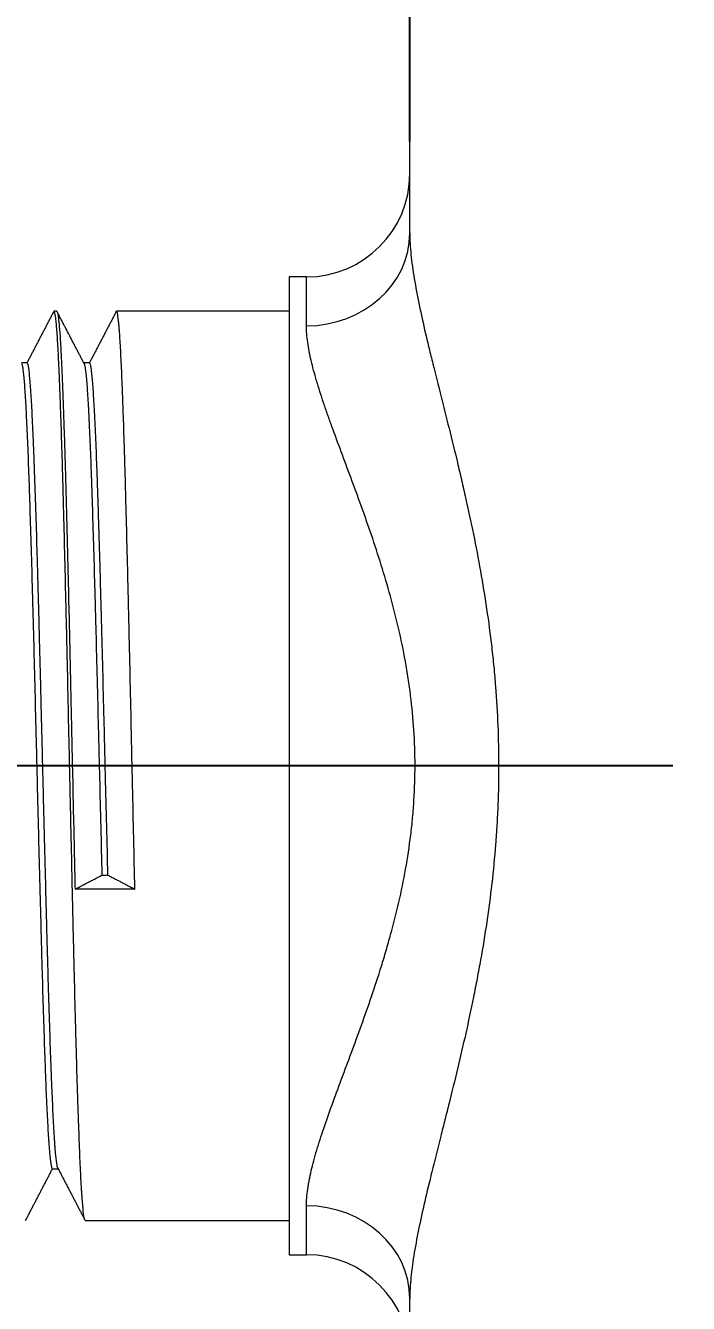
# Model space of a CAD drawing. Extents: x 8819 to 9239, y -18069 to -17475.
# Drawn here: x 9100.46 to 9114.9, y -17739.26 to -17711.43 of the extents above; entities that cross this region are included whole.
import ezdxf

# ---------------------------------------------------------------- set-up
doc = ezdxf.new("R2010")
doc.units = 0
doc.header["$MEASUREMENT"] = 0
doc.linetypes.add('CENTER2', pattern=[28.575, 19.05, -3.175, 3.175, -3.175])
doc.linetypes.add('HIDDEN2', pattern=[4.7625, 3.175, -1.5875])
doc.layers.get('DEFPOINTS').update_dxf_attribs({"linetype": 'CONTINUOUS'})
doc.layers.add('1', color=4, linetype='HIDDEN2')
doc.layers.add('CENTER', color=1, linetype='CENTER2')
doc.layers.add('5', color=2, linetype='CONTINUOUS', lineweight=9)
doc.styles.get("Standard").update_dxf_attribs({"font": 'Gulim.ttf'})
doc.dimstyles.new('STANDARD$0', dxfattribs={"dimtxt": 3.5, "dimasz": 2.5, "dimexe": 0.7, "dimexo": 0.7, "dimgap": 0.5, "dimtad": 3, "dimdec": 4, "dimdsep": 46, "dimtxsty": 'Standard', "dimcen": 0, "dimclrd": 2, "dimclre": 2, "dimclrt": 4, "dimadec": 0, "dimazin": 0, "dimtp": 0.2, "dimtm": 0.1, "dimtfac": 0.5, "dimtdec": 4, "dimtmove": 1, "dimatfit": 3, "dimfxl": 0, "dimtolj": 1, "dimarcsym": 0})

# ---------------------------------------------------------------- blocks, each defined once
blk = doc.blocks.new('*D7')
at = {"layer": '5', "color": 2, "lineweight": -2}
for p, q in [((9113.856, -17615.053), (9096.203, -17615.053)), ((9096.903, -17722.553), (9096.903, -17620.053)), ((9113.856, -17727.553), (9096.203, -17727.553))]:
    blk.add_line(p, q, dxfattribs=at)
at = {"layer": '5', "color": 2}
for points in [[(9096.07, -17620.053), (9097.737, -17620.053), (9096.903, -17615.053)], [(9096.07, -17722.553), (9097.737, -17722.553), (9096.903, -17727.553)]]:
    blk.add_solid(points, dxfattribs=at)
at = {"layer": 'DEFPOINTS', "color": 0}
for p in [(9096.903, -17615.053), (9114.556, -17615.053), (9114.556, -17727.553)]:
    blk.add_point(p, dxfattribs=at)
at = {"layer": '5', "color": 4, "insert": (9091.337, -17673.564), "char_height": 5, "attachment_point": 5, "rotation": 90}
blk.add_mtext('\\A1;150', dxfattribs=at)
blk = doc.blocks.new('*D9')
at = {"layer": '5', "color": 2, "lineweight": -2}
for p, q in [((9217.441, -17727.503), (9217.441, -17795.886)), ((9108.83, -17743.253), (9108.83, -17795.886)), ((9113.83, -17795.186), (9212.441, -17795.186))]:
    blk.add_line(p, q, dxfattribs=at)
at = {"layer": '5', "color": 2}
for points in [[(9113.83, -17794.353), (9113.83, -17796.02), (9108.83, -17795.186)], [(9212.441, -17794.353), (9212.441, -17796.02), (9217.441, -17795.186)]]:
    blk.add_solid(points, dxfattribs=at)
at = {"layer": 'DEFPOINTS', "color": 0}
for p in [(9217.441, -17726.803), (9108.83, -17742.553), (9217.441, -17795.186)]:
    blk.add_point(p, dxfattribs=at)
at = {"layer": '5', "color": 4, "insert": (9152.218, -17789.91), "char_height": 5, "attachment_point": 5}
blk.add_mtext('\\A1;144.8', dxfattribs=at)
blk = doc.blocks.new('*D10')
at = {"layer": '5', "color": 2, "lineweight": -2}
for p, q in [((9043.955, -17739.416), (9043.955, -17706.609)), ((9108.83, -17713.953), (9108.83, -17706.609)), ((9103.83, -17707.309), (9048.955, -17707.309))]:
    blk.add_line(p, q, dxfattribs=at)
at = {"layer": '5', "color": 2}
for points in [[(9048.955, -17706.475), (9048.955, -17708.142), (9043.955, -17707.309)], [(9103.83, -17706.475), (9103.83, -17708.142), (9108.83, -17707.309)]]:
    blk.add_solid(points, dxfattribs=at)
at = {"layer": 'DEFPOINTS', "color": 0}
for p in [(9043.955, -17707.309), (9108.83, -17714.653), (9043.955, -17740.116)]:
    blk.add_point(p, dxfattribs=at)
at = {"layer": '5', "color": 4, "insert": (9074.784, -17702.878), "char_height": 5, "attachment_point": 5}
blk.add_mtext('\\A1;86.5', dxfattribs=at)

msp = doc.modelspace()

# ---------------------------------------------------------------- linework, layer by layer
at = {"layer": '1', "color": 7, "linetype": 'Continuous', "lineweight": 18}
for p, q in [((9108.83, -17715.944), (9108.83, -17626.662)), ((9106.58, -17716.903), (9106.205, -17716.903)), ((9106.205, -17716.903), (9106.205, -17727.553)), ((9101.142, -17717.653), (9101.084, -17717.653)), ((9106.205, -17717.653), (9102.444, -17717.653)), ((9100.498, -17718.778), (9100.372, -17718.778)), ((9101.859, -17718.778), (9101.733, -17718.778)), ((9106.205, -17727.553), (9106.205, -17738.203)), ((9102.127, -17729.935), (9102.258, -17729.935)), ((9102.844, -17730.24), (9101.541, -17730.24)), ((9101.047, -17736.328), (9101.173, -17736.328)), ((9101.764, -17737.453), (9106.205, -17737.453)), ((9106.205, -17738.203), (9106.58, -17738.203)), ((9108.83, -17742.553), (9108.83, -17739.162))]:
    msp.add_line(p, q, dxfattribs=at)
at = {"layer": '1', "color": 1, "linetype": 'Continuous', "lineweight": 13}
for p, q in [((9106.58, -17717.969), (9106.58, -17716.903)), ((9106.58, -17738.203), (9106.58, -17737.138))]:
    msp.add_line(p, q, dxfattribs=at)
at = {"layer": '1', "color": 7, "linetype": 'Continuous', "lineweight": 18}
for centre, start, end in [((9106.58, -17714.653), 270, 0), ((9106.58, -17740.453), 0, 90)]:
    msp.add_arc(centre, 2.25, start, end, dxfattribs=at)
at = {"layer": '1', "color": 1, "linetype": 'Continuous', "lineweight": 13}
for centre, start_param, end_param in [((9106.58, -17715.944), 4.712389, 6.283185), ((9106.58, -17739.162), 0, 1.570796)]:
    msp.add_ellipse(centre, major_axis=(2.25, 0), ratio=0.899924, start_param=start_param, end_param=end_param, dxfattribs=at)
for points, knots in [([(9108.83, -17715.944), (9108.83, -17716.093), (9108.839, -17716.25), (9108.872, -17716.583), (9108.896, -17716.758), (9108.957, -17717.124), (9108.993, -17717.315), (9109.076, -17717.713), (9109.122, -17717.92), (9109.178, -17718.161), (9109.184, -17718.188), (9109.197, -17718.242), (9109.216, -17718.324), (9109.262, -17718.515), (9109.303, -17718.682), (9109.387, -17719.019), (9109.444, -17719.249), (9109.563, -17719.718), (9109.623, -17719.957), (9109.745, -17720.445), (9109.806, -17720.694), (9109.882, -17721.01), (9109.897, -17721.074), (9109.927, -17721.202), (9109.942, -17721.266), (9109.987, -17721.459), (9110.017, -17721.589), (9110.104, -17721.979), (9110.161, -17722.242), (9110.269, -17722.773), (9110.371, -17723.309), (9110.506, -17724.13), (9110.581, -17724.689), (9110.621, -17725.042), (9110.629, -17725.113), (9110.644, -17725.255), (9110.651, -17725.326), (9110.672, -17725.54), (9110.685, -17725.683), (9110.718, -17726.111), (9110.752, -17726.683), (9110.77, -17727.542), (9110.759, -17728.116), (9110.742, -17728.548), (9110.735, -17728.691), (9110.722, -17728.907), (9110.718, -17728.979), (9110.708, -17729.123), (9110.682, -17729.481), (9110.647, -17729.835), (9110.583, -17730.399), (9110.546, -17730.678), (9110.464, -17731.232), (9110.419, -17731.508), (9110.346, -17731.917), (9110.321, -17732.053), (9110.283, -17732.257), (9110.269, -17732.324), (9110.243, -17732.459), (9110.229, -17732.526), (9110.161, -17732.861), (9110.105, -17733.125), (9109.988, -17733.644), (9109.929, -17733.9), (9109.808, -17734.405), (9109.747, -17734.653), (9109.655, -17735.02), (9109.625, -17735.141), (9109.58, -17735.322), (9109.564, -17735.382), (9109.534, -17735.501), (9109.519, -17735.56), (9109.445, -17735.856), (9109.387, -17736.087), (9109.276, -17736.535), (9109.223, -17736.753), (9109.124, -17737.177), (9109.078, -17737.382), (9108.996, -17737.779), (9108.959, -17737.97), (9108.913, -17738.247), (9108.899, -17738.338), (9108.881, -17738.471), (9108.875, -17738.515), (9108.865, -17738.602), (9108.86, -17738.645), (9108.839, -17738.855), (9108.83, -17739.014), (9108.83, -17739.162)], [0, 0, 0, 0, 0.03125, 0.03125, 0.0625, 0.0625, 0.09375, 0.09375, 0.125, 0.125, 0.128906, 0.128906, 0.132813, 0.140625, 0.15625, 0.15625, 0.1875, 0.1875, 0.21875, 0.21875, 0.25, 0.25, 0.257812, 0.257812, 0.265625, 0.265625, 0.28125, 0.28125, 0.3125, 0.3125, 0.34375, 0.375, 0.40625, 0.40625, 0.414062, 0.414062, 0.421875, 0.421875, 0.4375, 0.4375, 0.46875, 0.5, 0.53125, 0.53125, 0.546875, 0.546875, 0.554687, 0.554687, 0.5625, 0.59375, 0.59375, 0.625, 0.625, 0.65625, 0.65625, 0.671875, 0.671875, 0.679687, 0.679687, 0.6875, 0.6875, 0.71875, 0.71875, 0.75, 0.75, 0.78125, 0.78125, 0.796875, 0.796875, 0.804687, 0.804687, 0.8125, 0.8125, 0.84375, 0.84375, 0.875, 0.875, 0.90625, 0.90625, 0.9375, 0.9375, 0.953125, 0.953125, 0.960937, 0.960937, 0.96875, 0.96875, 1, 1, 1, 1]), ([(9106.58, -17737.138), (9106.58, -17737.025), (9106.589, -17736.905), (9106.612, -17736.744), (9106.617, -17736.712), (9106.625, -17736.662), (9106.628, -17736.646), (9106.634, -17736.612), (9106.65, -17736.528), (9106.668, -17736.441), (9106.718, -17736.229), (9106.758, -17736.081), (9106.85, -17735.774), (9106.901, -17735.615), (9107.012, -17735.285), (9107.073, -17735.114), (9107.2, -17734.761), (9107.268, -17734.579), (9107.356, -17734.343), (9107.373, -17734.296), (9107.409, -17734.2), (9107.427, -17734.152), (9107.481, -17734.007), (9107.518, -17733.909), (9107.628, -17733.612), (9107.702, -17733.411), (9107.85, -17732.999), (9107.925, -17732.789), (9108.07, -17732.359), (9108.142, -17732.14), (9108.247, -17731.804), (9108.281, -17731.691), (9108.331, -17731.519), (9108.348, -17731.462), (9108.381, -17731.346), (9108.397, -17731.288), (9108.477, -17730.998), (9108.596, -17730.528), (9108.695, -17730.046), (9108.783, -17729.557), (9108.82, -17729.309), (9108.866, -17728.933), (9108.88, -17728.807), (9108.898, -17728.616), (9108.903, -17728.552), (9108.913, -17728.425), (9108.917, -17728.361), (9108.937, -17728.043), (9108.952, -17727.536), (9108.935, -17727.031), (9108.903, -17726.527), (9108.879, -17726.275), (9108.84, -17725.962), (9108.832, -17725.899), (9108.815, -17725.774), (9108.806, -17725.711), (9108.777, -17725.524), (9108.756, -17725.4), (9108.69, -17725.032), (9108.64, -17724.792), (9108.53, -17724.318), (9108.471, -17724.085), (9108.344, -17723.627), (9108.278, -17723.402), (9108.139, -17722.958), (9108.068, -17722.739), (9107.976, -17722.47), (9107.958, -17722.416), (9107.921, -17722.309), (9107.902, -17722.256), (9107.846, -17722.097), (9107.809, -17721.993), (9107.698, -17721.683), (9107.623, -17721.482), (9107.477, -17721.089), (9107.406, -17720.898), (9107.267, -17720.524), (9107.199, -17720.342), (9107.103, -17720.076), (9107.071, -17719.988), (9107.026, -17719.858), (9107.011, -17719.815), (9106.981, -17719.73), (9106.967, -17719.688), (9106.897, -17719.48), (9106.845, -17719.32), (9106.755, -17719.013), (9106.715, -17718.866), (9106.65, -17718.587), (9106.624, -17718.453), (9106.589, -17718.201), (9106.58, -17718.081), (9106.58, -17717.969)], [0, 0, 0, 0, 0.03125, 0.03125, 0.039063, 0.039063, 0.042969, 0.042969, 0.046875, 0.0625, 0.0625, 0.09375, 0.09375, 0.125, 0.125, 0.15625, 0.15625, 0.1875, 0.1875, 0.195313, 0.195313, 0.203125, 0.203125, 0.21875, 0.21875, 0.25, 0.25, 0.28125, 0.28125, 0.3125, 0.3125, 0.328125, 0.328125, 0.335938, 0.335938, 0.34375, 0.34375, 0.375, 0.40625, 0.40625, 0.4375, 0.4375, 0.453125, 0.453125, 0.460938, 0.460938, 0.46875, 0.46875, 0.5, 0.53125, 0.53125, 0.5625, 0.5625, 0.570313, 0.570313, 0.578125, 0.578125, 0.59375, 0.59375, 0.625, 0.625, 0.65625, 0.65625, 0.6875, 0.6875, 0.71875, 0.71875, 0.726563, 0.726563, 0.734375, 0.734375, 0.75, 0.75, 0.78125, 0.78125, 0.8125, 0.8125, 0.84375, 0.84375, 0.859375, 0.859375, 0.867188, 0.867188, 0.875, 0.875, 0.90625, 0.90625, 0.9375, 0.9375, 0.96875, 0.96875, 1, 1, 1, 1])]:
    msp.add_open_spline(points, degree=3, knots=knots, dxfattribs=at)
at = {"layer": '1', "color": 7, "linetype": 'Continuous', "lineweight": 18}
for points, degree in [([(9101.078, -17717.656), (9100.785, -17718.217), (9100.493, -17718.778)], 2), ([(9101.742, -17718.797), (9101.445, -17718.226), (9101.148, -17717.656)], 2), ([(9102.44, -17717.653), (9102.147, -17718.216), (9101.853, -17718.778)], 2), ([(9101.541, -17730.24), (9102.127, -17729.935)], 1), ([(9102.258, -17729.935), (9102.844, -17730.24)], 1), ([(9100.466, -17737.453), (9100.759, -17736.89), (9101.052, -17736.328)], 2), ([(9101.164, -17736.312), (9101.462, -17736.882), (9101.759, -17737.452)], 2)]:
    msp.add_open_spline(points, degree=degree, dxfattribs=at)
for points, knots in [([(9101.755, -17737.445), (9101.752, -17737.439), (9101.749, -17737.43), (9101.737, -17737.386), (9101.729, -17737.332), (9101.713, -17737.182), (9101.704, -17737.086), (9101.695, -17736.953), (9101.694, -17736.937), (9101.692, -17736.906), (9101.688, -17736.859), (9101.685, -17736.809), (9101.679, -17736.705), (9101.675, -17736.63), (9101.662, -17736.393), (9101.654, -17736.216), (9101.638, -17735.823), (9101.63, -17735.607), (9101.62, -17735.342), (9101.619, -17735.313), (9101.617, -17735.253), (9101.614, -17735.162), (9101.61, -17735.07), (9101.604, -17734.882), (9101.6, -17734.753), (9101.587, -17734.354), (9101.579, -17734.074), (9101.567, -17733.632), (9101.563, -17733.481), (9101.557, -17733.249), (9101.554, -17733.132), (9101.55, -17733.012), (9101.548, -17732.932), (9101.547, -17732.891), (9101.538, -17732.527), (9101.529, -17732.193), (9101.517, -17731.68), (9101.513, -17731.507), (9101.504, -17731.155), (9101.5, -17730.977), (9101.494, -17730.707), (9101.491, -17730.571), (9101.488, -17730.434), (9101.486, -17730.342), (9101.485, -17730.296), (9101.479, -17730.065), (9101.475, -17729.88), (9101.463, -17729.321), (9101.454, -17728.946), (9101.442, -17728.379), (9101.438, -17728.189), (9101.429, -17727.808), (9101.425, -17727.617), (9101.412, -17727.041), (9101.404, -17726.662), (9101.388, -17725.91), (9101.38, -17725.538), (9101.367, -17724.986), (9101.363, -17724.803), (9101.357, -17724.53), (9101.353, -17724.394), (9101.35, -17724.258), (9101.348, -17724.168), (9101.347, -17724.123), (9101.338, -17723.719), (9101.329, -17723.371), (9101.313, -17722.697), (9101.305, -17722.371), (9101.292, -17721.897), (9101.288, -17721.742), (9101.282, -17721.514), (9101.28, -17721.438), (9101.277, -17721.326), (9101.275, -17721.289), (9101.273, -17721.215), (9101.272, -17721.178), (9101.263, -17720.85), (9101.254, -17720.575), (9101.238, -17720.058), (9101.23, -17719.816), (9101.217, -17719.478), (9101.213, -17719.369), (9101.207, -17719.213), (9101.205, -17719.162), (9101.202, -17719.086), (9101.201, -17719.062), (9101.199, -17719.013), (9101.198, -17718.989), (9101.188, -17718.775), (9101.18, -17718.605), (9101.163, -17718.307), (9101.155, -17718.177), (9101.142, -17718.014), (9101.138, -17717.965), (9101.133, -17717.91), (9101.132, -17717.899), (9101.13, -17717.878), (9101.129, -17717.868), (9101.126, -17717.839), (9101.124, -17717.821), (9101.113, -17717.738), (9101.105, -17717.694), (9101.092, -17717.66), (9101.088, -17717.654), (9101.084, -17717.653), (9101.084, -17717.653), (9101.083, -17717.653)], [0, 0, 0, 0, 0.013686, 0.013686, 0.050878, 0.050878, 0.088069, 0.088069, 0.092718, 0.092718, 0.097367, 0.106665, 0.106665, 0.12526, 0.12526, 0.162452, 0.162452, 0.199643, 0.199643, 0.204292, 0.204292, 0.208941, 0.218239, 0.218239, 0.236834, 0.236834, 0.274026, 0.274026, 0.292621, 0.292621, 0.301919, 0.306568, 0.306568, 0.311217, 0.311217, 0.348408, 0.348408, 0.367004, 0.367004, 0.3856, 0.3856, 0.394897, 0.399546, 0.399546, 0.404195, 0.404195, 0.422791, 0.422791, 0.459982, 0.459982, 0.478578, 0.478578, 0.497174, 0.497174, 0.534365, 0.534365, 0.571556, 0.571556, 0.590152, 0.590152, 0.59945, 0.604099, 0.604099, 0.608748, 0.608748, 0.645939, 0.645939, 0.68313, 0.68313, 0.701726, 0.701726, 0.711024, 0.711024, 0.715673, 0.715673, 0.720321, 0.720321, 0.757513, 0.757513, 0.794704, 0.794704, 0.8133, 0.8133, 0.822598, 0.822598, 0.827246, 0.827246, 0.831895, 0.831895, 0.869087, 0.869087, 0.906278, 0.906278, 0.924874, 0.924874, 0.929523, 0.929523, 0.934172, 0.934172, 0.943469, 0.943469, 0.980661, 0.980661, 0.999256, 0.999256, 1, 1, 1, 1]), ([(9101.152, -17717.663), (9101.156, -17717.672), (9101.16, -17717.686), (9101.165, -17717.713), (9101.167, -17717.721), (9101.17, -17717.74), (9101.175, -17717.771), (9101.18, -17717.81), (9101.19, -17717.898), (9101.204, -17718.041), (9101.217, -17718.237), (9101.227, -17718.405), (9101.23, -17718.464), (9101.235, -17718.557), (9101.237, -17718.589), (9101.239, -17718.639), (9101.24, -17718.656), (9101.242, -17718.689), (9101.249, -17718.843), (9101.257, -17719.011), (9101.27, -17719.332), (9101.276, -17719.504), (9101.29, -17719.87), (9101.296, -17720.064), (9101.305, -17720.321), (9101.307, -17720.399), (9101.31, -17720.479), (9101.311, -17720.533), (9101.312, -17720.56), (9101.316, -17720.695), (9101.32, -17720.806), (9101.33, -17721.144), (9101.336, -17721.377), (9101.349, -17721.86), (9101.356, -17722.109), (9101.369, -17722.623), (9101.376, -17722.888), (9101.384, -17723.23), (9101.386, -17723.299), (9101.389, -17723.437), (9101.391, -17723.507), (9101.396, -17723.716), (9101.399, -17723.856), (9101.409, -17724.279), (9101.422, -17724.852), (9101.435, -17725.439), (9101.445, -17725.885), (9101.448, -17726.035), (9101.453, -17726.261), (9101.455, -17726.336), (9101.458, -17726.45), (9101.459, -17726.488), (9101.46, -17726.564), (9101.468, -17726.906), (9101.475, -17727.246), (9101.489, -17727.85), (9101.495, -17728.151), (9101.508, -17728.751), (9101.515, -17729.051), (9101.525, -17729.499), (9101.528, -17729.648), (9101.535, -17729.945), (9101.538, -17730.093), (9101.541, -17730.24)], [0, 0, 0, 0, 0.031403, 0.031403, 0.044148, 0.044148, 0.056892, 0.082382, 0.082382, 0.133361, 0.184339, 0.184339, 0.209829, 0.209829, 0.222573, 0.222573, 0.228946, 0.228946, 0.235318, 0.286297, 0.286297, 0.337276, 0.337276, 0.388254, 0.388254, 0.400999, 0.407372, 0.407372, 0.413744, 0.413744, 0.439233, 0.439233, 0.490212, 0.490212, 0.541191, 0.541191, 0.59217, 0.59217, 0.604914, 0.604914, 0.617659, 0.617659, 0.643148, 0.643148, 0.694127, 0.745106, 0.745106, 0.770595, 0.770595, 0.78334, 0.78334, 0.789712, 0.789712, 0.796085, 0.847064, 0.847064, 0.898042, 0.898042, 0.949021, 0.949021, 0.974511, 0.974511, 1, 1, 1, 1]), ([(9102.844, -17730.24), (9102.836, -17729.871), (9102.828, -17729.499), (9102.811, -17728.748), (9102.802, -17728.37), (9102.79, -17727.799), (9102.786, -17727.608), (9102.78, -17727.369), (9102.779, -17727.321), (9102.777, -17727.225), (9102.774, -17727.081), (9102.771, -17726.938), (9102.761, -17726.463), (9102.752, -17726.086), (9102.736, -17725.339), (9102.727, -17724.97), (9102.718, -17724.558), (9102.717, -17724.513), (9102.715, -17724.421), (9102.712, -17724.285), (9102.708, -17724.15), (9102.702, -17723.883), (9102.698, -17723.707), (9102.686, -17723.187), (9102.677, -17722.85), (9102.661, -17722.198), (9102.653, -17721.881), (9102.643, -17721.537), (9102.642, -17721.499), (9102.64, -17721.424), (9102.637, -17721.311), (9102.634, -17721.201), (9102.627, -17720.984), (9102.623, -17720.843), (9102.611, -17720.432), (9102.602, -17720.174), (9102.59, -17719.811), (9102.586, -17719.694), (9102.58, -17719.525), (9102.577, -17719.442), (9102.574, -17719.361), (9102.572, -17719.307), (9102.57, -17719.281), (9102.561, -17719.046), (9102.553, -17718.857), (9102.536, -17718.52), (9102.528, -17718.371), (9102.515, -17718.178), (9102.511, -17718.118), (9102.505, -17718.037), (9102.502, -17717.998), (9102.499, -17717.962), (9102.497, -17717.939), (9102.496, -17717.927), (9102.486, -17717.829), (9102.478, -17717.763), (9102.461, -17717.676), (9102.453, -17717.654), (9102.444, -17717.653), (9102.444, -17717.653), (9102.444, -17717.653)], [0, 0, 0, 0, 0.062469, 0.062469, 0.124937, 0.124937, 0.156172, 0.156172, 0.16398, 0.16398, 0.171789, 0.187406, 0.187406, 0.249875, 0.249875, 0.312344, 0.312344, 0.320152, 0.320152, 0.327961, 0.343578, 0.343578, 0.374812, 0.374812, 0.437281, 0.437281, 0.49975, 0.49975, 0.507559, 0.507559, 0.515367, 0.530984, 0.530984, 0.562219, 0.562219, 0.624687, 0.624687, 0.655922, 0.655922, 0.671539, 0.679348, 0.679348, 0.687156, 0.687156, 0.749625, 0.749625, 0.812094, 0.812094, 0.843328, 0.843328, 0.858945, 0.866754, 0.866754, 0.874562, 0.874562, 0.937031, 0.937031, 0.9995, 0.9995, 1, 1, 1, 1]), ([(9100.376, -17718.787), (9100.385, -17718.802), (9100.393, -17718.835), (9100.402, -17718.895), (9100.403, -17718.903), (9100.405, -17718.918), (9100.409, -17718.943), (9100.412, -17718.97), (9100.419, -17719.029), (9100.423, -17719.073), (9100.436, -17719.222), (9100.445, -17719.342), (9100.459, -17719.553), (9100.463, -17719.628), (9100.47, -17719.749), (9100.472, -17719.791), (9100.475, -17719.855), (9100.476, -17719.877), (9100.478, -17719.921), (9100.479, -17719.943), (9100.489, -17720.147), (9100.498, -17720.346), (9100.516, -17720.777), (9100.525, -17721.01), (9100.538, -17721.385), (9100.543, -17721.515), (9100.548, -17721.682), (9100.549, -17721.716), (9100.552, -17721.783), (9100.555, -17721.886), (9100.558, -17721.989), (9100.569, -17722.34), (9100.578, -17722.631), (9100.596, -17723.238), (9100.604, -17723.553), (9100.616, -17723.962), (9100.618, -17724.045), (9100.621, -17724.17), (9100.622, -17724.211), (9100.625, -17724.295), (9100.626, -17724.337), (9100.631, -17724.547), (9100.636, -17724.717), (9100.649, -17725.228), (9100.657, -17725.574), (9100.675, -17726.276), (9100.684, -17726.632), (9100.694, -17727.039), (9100.695, -17727.084), (9100.698, -17727.174), (9100.701, -17727.309), (9100.704, -17727.444), (9100.711, -17727.714), (9100.715, -17727.893), (9100.728, -17728.428), (9100.737, -17728.782), (9100.75, -17729.31), (9100.755, -17729.485), (9100.761, -17729.747), (9100.764, -17729.835), (9100.767, -17729.965), (9100.768, -17730.009), (9100.77, -17730.096), (9100.772, -17730.139), (9100.782, -17730.526), (9100.791, -17730.863), (9100.804, -17731.355), (9100.808, -17731.516), (9100.817, -17731.836), (9100.822, -17731.992), (9100.835, -17732.451), (9100.844, -17732.744), (9100.861, -17733.302), (9100.87, -17733.568), (9100.881, -17733.883), (9100.884, -17733.945), (9100.888, -17734.068), (9100.89, -17734.128), (9100.897, -17734.305), (9100.901, -17734.418), (9100.914, -17734.744), (9100.923, -17734.943), (9100.941, -17735.304), (9100.95, -17735.467), (9100.961, -17735.646), (9100.963, -17735.681), (9100.968, -17735.747), (9100.97, -17735.779), (9100.977, -17735.87), (9100.981, -17735.925), (9100.994, -17736.076), (9101.003, -17736.155), (9101.016, -17736.242), (9101.021, -17736.265), (9101.027, -17736.293), (9101.03, -17736.3), (9101.033, -17736.31), (9101.034, -17736.313), (9101.036, -17736.318), (9101.038, -17736.32), (9101.041, -17736.326), (9101.044, -17736.328), (9101.047, -17736.328)], [0, 0, 0, 0, 0.036761, 0.036761, 0.041713, 0.041713, 0.046664, 0.056568, 0.056568, 0.076374, 0.076374, 0.115988, 0.115988, 0.135794, 0.135794, 0.145698, 0.145698, 0.150649, 0.150649, 0.155601, 0.155601, 0.195214, 0.195214, 0.234828, 0.234828, 0.254635, 0.254635, 0.259586, 0.259586, 0.264538, 0.274441, 0.274441, 0.314055, 0.314055, 0.353668, 0.353668, 0.363571, 0.363571, 0.368523, 0.368523, 0.373475, 0.373475, 0.393281, 0.393281, 0.432895, 0.432895, 0.472508, 0.472508, 0.47746, 0.47746, 0.482411, 0.492315, 0.492315, 0.512121, 0.512121, 0.551735, 0.551735, 0.571542, 0.571542, 0.581445, 0.581445, 0.586397, 0.586397, 0.591348, 0.591348, 0.630962, 0.630962, 0.650768, 0.650768, 0.670575, 0.670575, 0.710188, 0.710188, 0.749802, 0.749802, 0.759705, 0.759705, 0.769608, 0.769608, 0.789415, 0.789415, 0.829028, 0.829028, 0.868642, 0.868642, 0.878545, 0.878545, 0.888449, 0.888449, 0.908255, 0.908255, 0.947869, 0.947869, 0.967675, 0.967675, 0.977579, 0.977579, 0.98253, 0.98253, 0.987482, 0.987482, 1, 1, 1, 1]), ([(9101.168, -17736.318), (9101.167, -17736.317), (9101.166, -17736.315), (9101.164, -17736.31), (9101.163, -17736.307), (9101.158, -17736.29), (9101.153, -17736.271), (9101.14, -17736.196), (9101.131, -17736.124), (9101.117, -17735.983), (9101.113, -17735.93), (9101.106, -17735.842), (9101.102, -17735.797), (9101.099, -17735.748), (9101.097, -17735.714), (9101.096, -17735.697), (9101.085, -17735.541), (9101.076, -17735.381), (9101.059, -17735.025), (9101.05, -17734.827), (9101.036, -17734.502), (9101.03, -17734.36), (9101.025, -17734.21), (9101.022, -17734.15), (9101.021, -17734.12), (9101.018, -17734.027), (9101.015, -17733.965), (9101.004, -17733.648), (9100.995, -17733.381), (9100.977, -17732.817), (9100.968, -17732.521), (9100.957, -17732.132), (9100.955, -17732.054), (9100.95, -17731.895), (9100.948, -17731.814), (9100.941, -17731.571), (9100.937, -17731.408), (9100.927, -17731.076), (9100.923, -17730.909), (9100.914, -17730.569), (9100.91, -17730.398), (9100.896, -17729.878), (9100.887, -17729.524), (9100.877, -17729.116), (9100.876, -17729.071), (9100.874, -17728.98), (9100.87, -17728.843), (9100.867, -17728.707), (9100.86, -17728.434), (9100.851, -17728.071), (9100.842, -17727.707), (9100.833, -17727.343), (9100.824, -17726.979), (9100.815, -17726.615), (9100.808, -17726.342), (9100.806, -17726.251), (9100.803, -17726.115), (9100.801, -17726.069), (9100.799, -17725.979), (9100.798, -17725.933), (9100.788, -17725.528), (9100.779, -17725.174), (9100.765, -17724.655), (9100.761, -17724.484), (9100.752, -17724.146), (9100.747, -17723.979), (9100.74, -17723.73), (9100.737, -17723.607), (9100.734, -17723.484), (9100.731, -17723.403), (9100.73, -17723.363), (9100.725, -17723.161), (9100.72, -17723.003), (9100.707, -17722.54), (9100.698, -17722.245), (9100.68, -17721.684), (9100.67, -17721.417), (9100.66, -17721.134), (9100.659, -17721.103), (9100.657, -17721.04), (9100.656, -17721.01), (9100.652, -17720.918), (9100.65, -17720.858), (9100.643, -17720.683), (9100.639, -17720.57), (9100.626, -17720.248), (9100.617, -17720.053), (9100.603, -17719.788), (9100.598, -17719.704), (9100.592, -17719.587), (9100.588, -17719.529), (9100.585, -17719.475), (9100.582, -17719.44), (9100.581, -17719.422), (9100.571, -17719.268), (9100.562, -17719.155), (9100.544, -17718.971), (9100.535, -17718.901), (9100.522, -17718.829), (9100.517, -17718.811), (9100.511, -17718.795), (9100.51, -17718.793), (9100.508, -17718.788), (9100.505, -17718.782), (9100.501, -17718.779), (9100.499, -17718.778), (9100.498, -17718.778), (9100.498, -17718.778)], [0, 0, 0, 0, 0.003675, 0.003675, 0.008724, 0.008724, 0.028917, 0.028917, 0.069305, 0.069305, 0.089499, 0.089499, 0.099596, 0.104644, 0.104644, 0.109693, 0.109693, 0.150081, 0.150081, 0.190468, 0.190468, 0.210662, 0.215711, 0.215711, 0.220759, 0.220759, 0.230856, 0.230856, 0.271244, 0.271244, 0.311631, 0.311631, 0.321728, 0.321728, 0.331825, 0.331825, 0.352019, 0.352019, 0.372213, 0.372213, 0.392407, 0.392407, 0.432795, 0.432795, 0.437843, 0.437843, 0.442892, 0.452989, 0.452989, 0.473182, 0.493376, 0.493376, 0.51357, 0.533764, 0.533764, 0.543861, 0.543861, 0.548909, 0.548909, 0.553958, 0.553958, 0.594346, 0.594346, 0.614539, 0.614539, 0.634733, 0.634733, 0.64483, 0.649879, 0.649879, 0.654927, 0.654927, 0.675121, 0.675121, 0.715509, 0.715509, 0.755896, 0.755896, 0.760945, 0.760945, 0.765993, 0.765993, 0.77609, 0.77609, 0.796284, 0.796284, 0.836672, 0.836672, 0.856866, 0.856866, 0.866963, 0.872011, 0.872011, 0.87706, 0.87706, 0.917447, 0.917447, 0.957835, 0.957835, 0.978029, 0.978029, 0.983077, 0.983077, 0.988126, 0.998223, 0.998223, 1, 1, 1, 1]), ([(9101.738, -17718.789), (9101.744, -17718.801), (9101.75, -17718.821), (9101.757, -17718.863), (9101.76, -17718.876), (9101.763, -17718.897), (9101.764, -17718.905), (9101.766, -17718.921), (9101.767, -17718.929), (9101.773, -17718.971), (9101.777, -17719.011), (9101.791, -17719.145), (9101.8, -17719.255), (9101.817, -17719.516), (9101.826, -17719.667), (9101.836, -17719.861), (9101.837, -17719.883), (9101.839, -17719.927), (9101.843, -17719.994), (9101.846, -17720.064), (9101.853, -17720.207), (9101.857, -17720.306), (9101.87, -17720.618), (9101.879, -17720.842), (9101.893, -17721.205), (9101.897, -17721.33), (9101.904, -17721.525), (9101.906, -17721.59), (9101.909, -17721.691), (9101.91, -17721.725), (9101.913, -17721.793), (9101.914, -17721.827), (9101.924, -17722.135), (9101.932, -17722.422), (9101.95, -17723.018), (9101.959, -17723.327), (9101.972, -17723.809), (9101.977, -17723.973), (9101.982, -17724.181), (9101.983, -17724.223), (9101.986, -17724.307), (9101.989, -17724.433), (9101.992, -17724.559), (9102.003, -17724.983), (9102.012, -17725.327), (9102.03, -17726.024), (9102.038, -17726.378), (9102.05, -17726.826), (9102.052, -17726.916), (9102.055, -17727.052), (9102.056, -17727.097), (9102.059, -17727.187), (9102.06, -17727.232), (9102.065, -17727.457), (9102.07, -17727.637), (9102.083, -17728.174), (9102.092, -17728.529), (9102.109, -17729.236), (9102.118, -17729.587), (9102.127, -17729.935)], [0, 0, 0, 0, 0.043977, 0.043977, 0.061049, 0.061049, 0.069585, 0.069585, 0.078121, 0.078121, 0.112265, 0.112265, 0.180552, 0.180552, 0.248839, 0.248839, 0.257375, 0.257375, 0.265911, 0.282983, 0.282983, 0.317127, 0.317127, 0.385414, 0.385414, 0.419558, 0.419558, 0.43663, 0.43663, 0.445165, 0.445165, 0.453701, 0.453701, 0.521989, 0.521989, 0.590276, 0.590276, 0.62442, 0.62442, 0.632956, 0.632956, 0.641492, 0.658563, 0.658563, 0.726851, 0.726851, 0.795138, 0.795138, 0.81221, 0.81221, 0.820746, 0.820746, 0.829282, 0.829282, 0.863425, 0.863425, 0.931713, 0.931713, 1, 1, 1, 1]), ([(9102.258, -17729.935), (9102.249, -17729.58), (9102.24, -17729.222), (9102.222, -17728.501), (9102.213, -17728.137), (9102.202, -17727.679), (9102.198, -17727.542), (9102.195, -17727.404), (9102.193, -17727.312), (9102.192, -17727.266), (9102.186, -17727.035), (9102.182, -17726.852), (9102.168, -17726.306), (9102.159, -17725.947), (9102.141, -17725.238), (9102.132, -17724.888), (9102.122, -17724.499), (9102.121, -17724.456), (9102.118, -17724.37), (9102.117, -17724.327), (9102.114, -17724.199), (9102.112, -17724.114), (9102.105, -17723.862), (9102.1, -17723.697), (9102.087, -17723.211), (9102.078, -17722.898), (9102.065, -17722.447), (9102.06, -17722.3), (9102.053, -17722.083), (9102.051, -17722.012), (9102.046, -17721.87), (9102.044, -17721.8), (9102.037, -17721.594), (9102.033, -17721.46), (9102.024, -17721.203), (9102.019, -17721.078), (9102.006, -17720.718), (9101.997, -17720.496), (9101.983, -17720.188), (9101.979, -17720.09), (9101.973, -17719.973), (9101.972, -17719.95), (9101.97, -17719.904), (9101.966, -17719.837), (9101.963, -17719.772), (9101.956, -17719.648), (9101.951, -17719.57), (9101.942, -17719.426), (9101.938, -17719.359), (9101.925, -17719.174), (9101.916, -17719.072), (9101.904, -17718.971), (9101.902, -17718.953), (9101.899, -17718.927), (9101.898, -17718.918), (9101.895, -17718.902), (9101.894, -17718.895), (9101.888, -17718.859), (9101.884, -17718.836), (9101.872, -17718.792), (9101.865, -17718.778), (9101.858, -17718.778)], [0, 0, 0, 0, 0.067714, 0.067714, 0.135428, 0.135428, 0.152356, 0.160821, 0.160821, 0.169285, 0.169285, 0.203142, 0.203142, 0.270856, 0.270856, 0.33857, 0.33857, 0.347034, 0.347034, 0.355498, 0.355498, 0.372427, 0.372427, 0.406284, 0.406284, 0.473998, 0.473998, 0.507855, 0.507855, 0.524783, 0.524783, 0.541712, 0.541712, 0.575568, 0.575568, 0.609425, 0.609425, 0.677139, 0.677139, 0.710996, 0.710996, 0.719461, 0.719461, 0.727925, 0.744853, 0.744853, 0.77871, 0.77871, 0.812567, 0.812567, 0.880281, 0.880281, 0.89721, 0.89721, 0.905674, 0.905674, 0.914138, 0.914138, 0.947995, 0.947995, 1, 1, 1, 1])]:
    msp.add_open_spline(points, degree=3, knots=knots, dxfattribs=at)
at = {"layer": 'CENTER', "color": 1, "linetype": 'CENTER2'}
msp.add_line((9114.556, -17727.553), (9089.96, -17727.553), dxfattribs=at)

# ---------------------------------------------------------------- dimensions: what is measured, and where the dimension line sits
at = {"layer": '5'}
dim = msp.add_linear_dim(base=(9096.903, -17615.053), p1=(9114.556, -17727.553), p2=(9114.556, -17615.053), angle=90, dimstyle='STANDARD$0', override={"dimtxt": 5, "dimasz": 5, "dimdec": 1, "dimlfac": 1.333333, "dimzin": 9, "dimtdec": 1, "dimfxl": 1.25, "dimtfill": 1}, dxfattribs=at)
dim.commit()
dim.dimension.update_dxf_attribs({"geometry": '*D7', "text_midpoint": (9094.407, -17673.564), "dimtype": 160})
for base, p1, p2, picture, middle in [((9043.955, -17707.309), (9108.83, -17714.653), (9043.955, -17740.116), '*D10', (9074.784, -17705.942)), ((9217.441, -17795.186), (9108.83, -17742.553), (9217.441, -17726.803), '*D9', (9152.218, -17792.98))]:
    dim = msp.add_linear_dim(base=base, p1=p1, p2=p2, dimstyle='STANDARD$0', override={"dimtxt": 5, "dimasz": 5, "dimdec": 1, "dimlfac": 1.333333, "dimzin": 9, "dimtdec": 1, "dimfxl": 1.25, "dimtfill": 1}, dxfattribs=at)
    dim.commit()
    dim.dimension.update_dxf_attribs({"geometry": picture, "text_midpoint": middle, "dimtype": 160})

doc.saveas('drawing.dxf')
